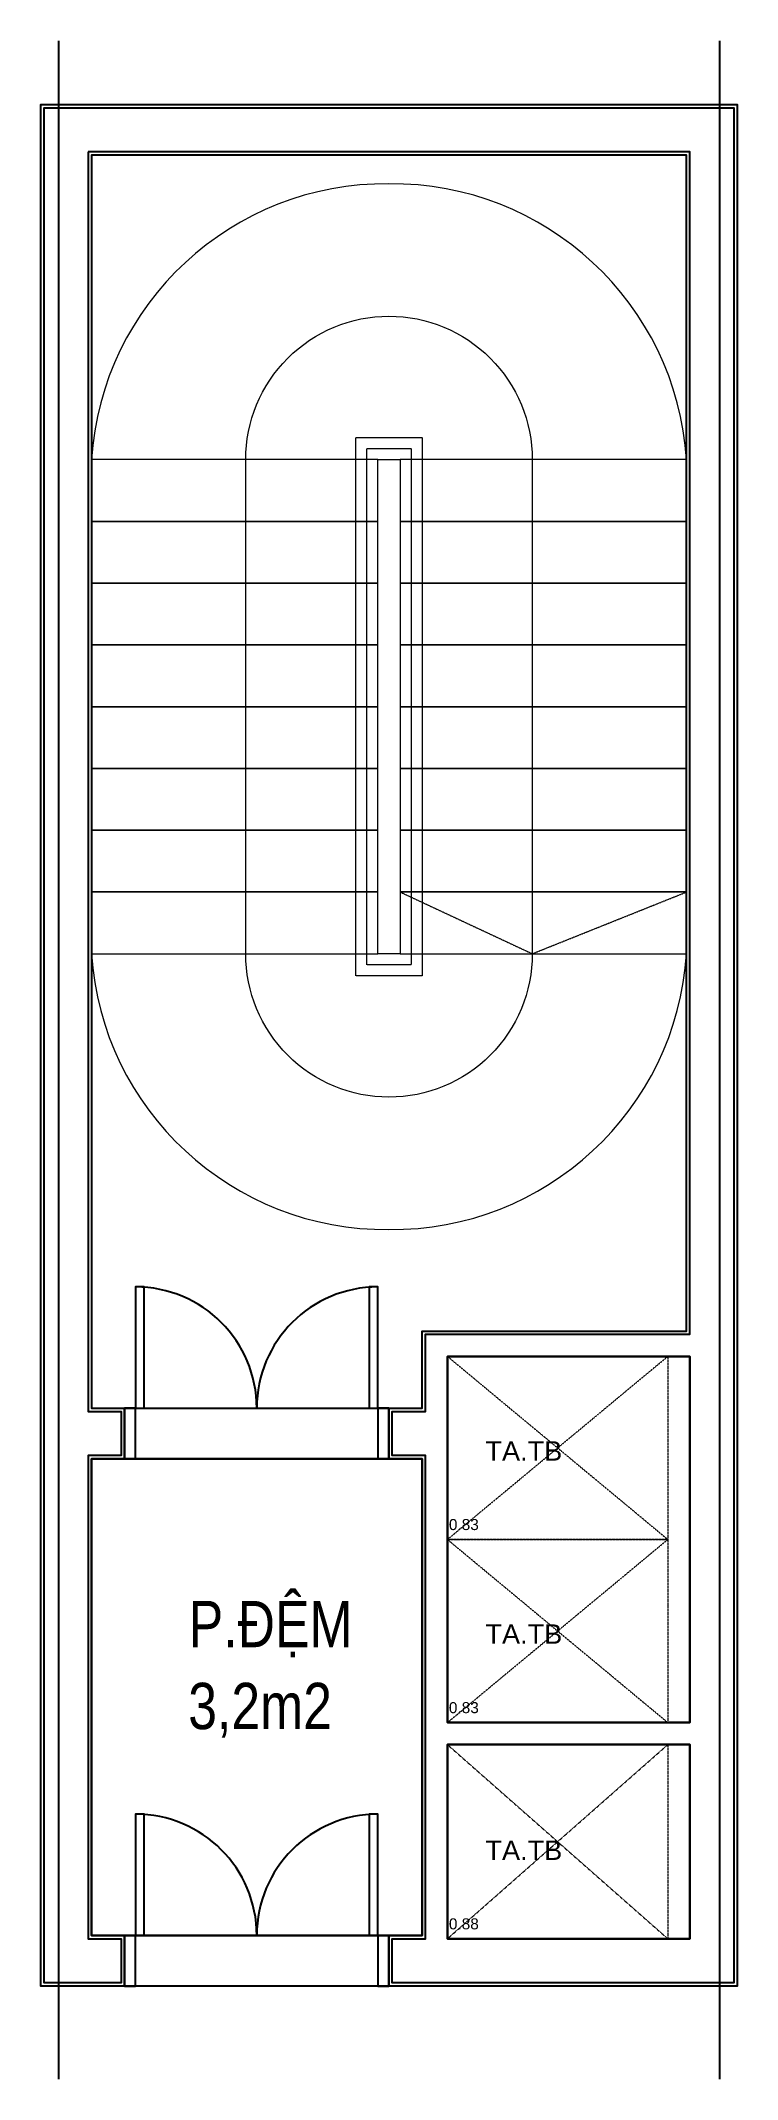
# Model space of a CAD drawing. Header units: millimetres. Extents: x -115 to 3045, y -437 to 8804.
import ezdxf
from ezdxf.enums import TextEntityAlignment as Align

# ---------------------------------------------------------------- set-up
doc = ezdxf.new("R2010")
doc.units = ezdxf.units.MM
for name, pattern in [('ACAD_ISO02W100', [15, 12, -3]), ('HIDDEN', [9.525, 6.35, -3.175]), ('Xr_truc thang N3 tang dien hinh$0$T-Can ho$0$HIDDEN3', [0.2, 0.1, -0.1])]:
    doc.linetypes.add(name, pattern=pattern)
doc.layers.get('DefPoints').update_dxf_attribs({"color": 191})
for name, color, linetype in [('A-DOOR', 142, 'Continuous'), ('A-FNSH', 253, 'Continuous'), ('A-Text V', 10, 'Continuous'), ('A-WALL', 1, 'Continuous')]:
    doc.layers.add(name, color=color, linetype=linetype)
doc.layers.add('A-LITE', color=9, linetype='Continuous', lineweight=9)
doc.layers.add('AS3_HIDDEN', color=253, linetype='ACAD_ISO02W100', lineweight=15)
doc.styles.add('Arial_16', font='arial.ttf', dxfattribs={"width": 0.8, "height": 210})
doc.styles.add('Xr_truc thang N3 tang dien hinh$0$T-Can ho$0$Arial', font='arial.ttf')

# ---------------------------------------------------------------- blocks, each defined once
blk = doc.blocks.new('*U13')
blk.add_lwpolyline([(0, 0), (0, 830), (1000, 830), (1000, 0)], close=True)
at = {"linetype": 'Xr_truc thang N3 tang dien hinh$0$T-Can ho$0$HIDDEN3'}
for points in [[(0, 0), (1000, 830)], [(0, 830), (1000, 0)]]:
    blk.add_lwpolyline(points, dxfattribs=at)
at = {"style": 'Xr_truc thang N3 tang dien hinh$0$T-Can ho$0$Arial'}
blk.add_text('0.83', height=50, dxfattribs=at).set_placement((6.6, 42.7))
blk.add_attdef('--', text='', height=88, dxfattribs=at).set_placement((126.6, 189.6), align=Align.MIDDLE_CENTER)
blk = doc.blocks.new('*U14')
blk.add_lwpolyline([(0, 0), (0, 880), (1000, 880), (1000, 0)], close=True)
at = {"linetype": 'Xr_truc thang N3 tang dien hinh$0$T-Can ho$0$HIDDEN3'}
for points in [[(0, 0), (1000, 880)], [(0, 880), (1000, 0)]]:
    blk.add_lwpolyline(points, dxfattribs=at)
at = {"style": 'Xr_truc thang N3 tang dien hinh$0$T-Can ho$0$Arial'}
blk.add_text('0.88', height=50, dxfattribs=at).set_placement((6.6, 42.7))
blk.add_attdef('--', text='', height=88, dxfattribs=at).set_placement((126.6, 189.6), align=Align.MIDDLE_CENTER)
blk = doc.blocks.new('s1_cuathoathiem')
at = {"layer": 'A-DOOR', "ltscale": 0.3}
for points in [[(9347.3, 2520), (9347.3, 3070), (9307.3, 3070), (9307.3, 2520)], [(10407.3, 2520), (10407.3, 3070), (10367.3, 3070), (10367.3, 2520)], [(9257.3, 2290), (9307.3, 2290), (9307.3, 2520), (9257.3, 2520)], [(10407.3, 2290), (10457.3, 2290), (10457.3, 2520), (10407.3, 2520)]]:
    blk.add_lwpolyline(points, close=True, dxfattribs=at)
for centre, start, end in [((9307.3, 2520), 0, 90), ((10407.3, 2520), 90, 180)]:
    blk.add_arc(centre, 550, start, end, dxfattribs=at)

msp = doc.modelspace()

# ---------------------------------------------------------------- linework, layer by layer
at = {"layer": 'A-FNSH', "ltscale": 0.3}
for points in [[(1615, 2375), (1465, 2375), (1465, 2605), (1615, 2605), (1615, 2955), (2815, 2955), (2815, 8285), (115, 8285), (115, 2605), (265, 2605), (265, 2375), (115, 2375), (115, 215), (265, 215), (265, -15), (-115, -15), (-115, 8515), (3045, 8515), (3045, -15), (1465, -15), (1465, 215), (1615, 215)], [(265, 2605), (1465, 2605), (1465, 2375), (265, 2375)], [(115, 2375), (1615, 2375), (1615, 215), (115, 215)], [(265, 215), (1465, 215), (1465, -15), (265, -15)]]:
    msp.add_lwpolyline(points, close=True, dxfattribs=at)
msp.add_lwpolyline([(315, 2605), (1465, 2605)], dxfattribs=at)
at = {"layer": 'A-LITE'}
for points in [[(115, 4665, 0.397988), (1465, 3415), (1465, 3415, 0.397988), (2815, 4665), (2815, 6905, 0.397988), (1465, 8155), (1465, 8155, 0.397988), (115, 6905)], [(815, 6905, -0.414214), (1465, 7555), (1465, 7555, -0.414214), (2115, 6905), (2115, 4665, -0.414214), (1465, 4015), (1465, 4015, -0.414214), (815, 4665)]]:
    msp.add_lwpolyline(points, format="xyb", close=True, dxfattribs=at)
at = {"layer": 'A-LITE', "linetype": 'HIDDEN', "ltscale": 0.3}
for points in [[(1315, 7005), (1615, 7005), (1615, 4565), (1315, 4565)], [(1365, 6955), (1565, 6955), (1565, 4615), (1365, 4615)]]:
    msp.add_lwpolyline(points, close=True, dxfattribs=at)
at = {"layer": 'A-LITE', "ltscale": 0.3}
for points in [[(115, 6905), (115, 6625), (1415, 6625), (1415, 6905)], [(1515, 6905), (1515, 6625), (2815, 6625), (2815, 6905)], [(115, 6625), (115, 6345), (1415, 6345), (1415, 6625)], [(1515, 6625), (1515, 6345), (2815, 6345), (2815, 6625)], [(115, 6345), (115, 6065), (1415, 6065), (1415, 6345)], [(1515, 6345), (1515, 6065), (2815, 6065), (2815, 6345)], [(115, 6065), (115, 5785), (1415, 5785), (1415, 6065)], [(1515, 6065), (1515, 5785), (2815, 5785), (2815, 6065)], [(115, 5785), (115, 5505), (1415, 5505), (1415, 5785)], [(1515, 5785), (1515, 5505), (2815, 5505), (2815, 5785)], [(115, 5505), (115, 5225), (1415, 5225), (1415, 5505)], [(1515, 5505), (1515, 5225), (2815, 5225), (2815, 5505)], [(115, 5225), (115, 4945), (1415, 4945), (1415, 5225)], [(1515, 5225), (1515, 4945), (2815, 4945), (2815, 5225)], [(115, 4945), (115, 4665), (1415, 4665), (1415, 4945)], [(1515, 4945), (1515, 4665), (2815, 4665), (2815, 4945)]]:
    msp.add_lwpolyline(points, close=True, dxfattribs=at)
at = {"layer": 'A-LITE'}
msp.add_lwpolyline([(1415, 6905), (1515, 6905), (1515, 4665), (1415, 4665)], close=True, dxfattribs=at)
at = {"layer": 'A-LITE', "linetype": 'HIDDEN', "ltscale": 0.3}
msp.add_lwpolyline([(1515, 4945), (2115, 4665), (2815, 4945)], dxfattribs=at)
at = {"layer": 'A-WALL'}
for points in [[(100, 8300), (100, 2590), (250, 2590), (250, 2390), (100, 2390), (100, 200), (250, 200), (250, 0), (-100, 0), (-100, 8500), (3030, 8500), (3030, 0), (1480, 0), (1480, 200), (1630, 200), (1630, 2390), (1480, 2390), (1480, 2590), (1630, 2590), (1630, 2940), (2830, 2940), (2830, 8300)], [(1730, 1180), (2830, 1180), (2830, 2840), (1730, 2840)], [(1730, 2840), (2830, 2840), (2830, 1180), (1730, 1180)], [(1730, 200), (2830, 200), (2830, 1080), (1730, 1080)], [(1730, 1080), (2830, 1080), (2830, 200), (1730, 200)]]:
    msp.add_lwpolyline(points, close=True, dxfattribs=at)
at = {"layer": 'DefPoints'}
for p, q in [((-35, 8803.5), (-35, -436.6)), ((2965, 8803.5), (2965, -436.6))]:
    msp.add_line(p, q, dxfattribs=at)

# ---------------------------------------------------------------- block references
at = {"layer": 'A-WALL'}
for p in [(-8992.3, 85), (-8992.3, -2305)]:
    msp.add_blockref('s1_cuathoathiem', p, dxfattribs=at)
at = {"layer": 'AS3_HIDDEN', "ltscale": 0.3}
ref = msp.add_blockref('*U13', (1730, 2010), dxfattribs=at)
ref.add_attrib('--', 'TA.TB', dxfattribs={"layer": '0', "height": 88, "style": 'Xr_truc thang N3 tang dien hinh$0$T-Can ho$0$Arial'}).set_placement((2076.8, 2411.3), align=Align.MIDDLE_CENTER)
ref = msp.add_blockref('*U13', (1730, 1180), dxfattribs=at)
ref.add_attrib('--', 'TA.TB', dxfattribs={"layer": '0', "height": 88, "style": 'Xr_truc thang N3 tang dien hinh$0$T-Can ho$0$Arial'}).set_placement((2076.8, 1581.3), align=Align.MIDDLE_CENTER)
ref = msp.add_blockref('*U14', (1730, 200), dxfattribs=at)
ref.add_attrib('--', 'TA.TB', dxfattribs={"layer": '0', "height": 88, "style": 'Xr_truc thang N3 tang dien hinh$0$T-Can ho$0$Arial'}).set_placement((2076.8, 601.3), align=Align.MIDDLE_CENTER)

# ---------------------------------------------------------------- texts
at = {"layer": 'A-Text V', "style": 'Arial_16', "width": 0.8}
for s, p in [('P.ĐỆM', (556.4, 1521.6)), ('3,2m2', (554.1, 1150.2))]:
    msp.add_text(s, height=210, rotation=0.00205, dxfattribs=at).set_placement(p)

doc.saveas('drawing.dxf')
